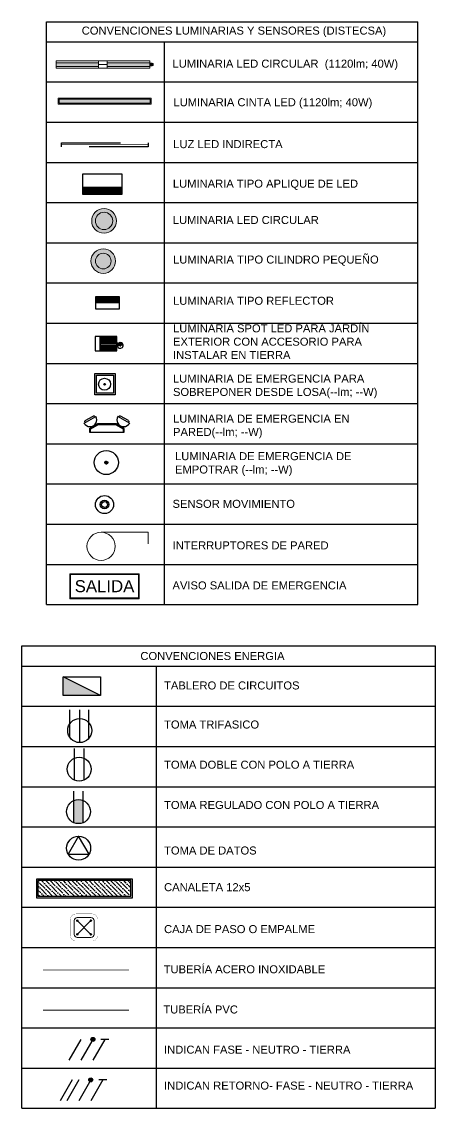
# Model space of a CAD drawing. Header units: millimetres. Extents: x -1568 to 501, y 36 to 962.
# Drawn here: x 351.57 to 356.73, y 36.01 to 49.59 of the extents above; entities that cross this region are included whole.
import ezdxf
from ezdxf.enums import TextEntityAlignment as Align
from ezdxf.lldxf.tags import DXFTag

# ---------------------------------------------------------------- set-up
doc = ezdxf.new("R2010")
doc.units = ezdxf.units.MM
for name, pattern in [('CONTINUA', [0]), ('DASHED2', [9.525, 6.35, -3.175]), ('LÍNEAS_OCULTASX2', [0.75, 0.5, -0.25])]:
    doc.linetypes.add(name, pattern=pattern)
for name, color, linetype in [('-ALAMBRADO', 7, 'Continuous'), ('-CN-GYD-ILUMINACION-EM', 1, 'Continuous'), ('-CN-GYD-TEXTOS', 7, 'Continuous'), ('CAJA DE PASO', 86, 'Continuous'), ('GG_EMERGENCIA 03', 1, 'Continuous'), ('GG_ILUMINACIÓN 14', 210, 'Continuous'), ('GG_ILUMINACIÓN 15', 3, 'Continuous'), ('GG_PROYECCION', 9, 'DASHED2'), ('JCA_HATCH 254', 252, 'Continuous'), ('LUMINARIA DE EMERGENCIA', 1, 'Continuous'), ('LUMINARIA EMERGENCIA DE EMPOTRAR', 1, 'Continuous'), ('LUMINARIA LED CIRCULAR', 7, 'Continuous'), ('LUZ LED INDIRECTA', 7, 'Continuous'), ('RE60', 7, 'Continuous'), ('SENSOR MOVIMIENTO', 3, 'Continuous'), ('suiches', 3, 'Continuous'), ('T', 1, 'Continuous'), ('TB', 7, 'Continuous'), ('TOMA', 1, 'Continuous'), ('TOMA REGULADO', 1, 'Continuous'), ('TOMA TRIFASICO', 1, 'Continuous')]:
    doc.layers.add(name, color=color, linetype=linetype)
for name, color, linetype, lineweight in [('-CN-GYD-ILUMINACIÓN', 3, 'Continuous', 20), ('-CN-GYD-LUMINARIA CINTA LED', 4, 'Continuous', 18), ('-CN-GYD-LUMINARIA LED HERMETICA', 1, 'Continuous', 5), ('-CN-GYD-TUBERIA PVC', 96, 'PVC_LINE', 25), ('-CN-GYD-TUBERÍA ILUMINACION', 5, 'Continuous', 18), ('-CN-GYD-TUBERÍA PRINCIPAL ILUMINACION', 5, 'Continuous', 5), ('-CN-GYD-TUBERÍA TOMACORRIENTE PVC', 86, 'Continuous', 18), ('-CN-INTERRUPTORES DE PARED', 3, 'Continuous', 20), ('_TEXTO', 7, 'Continuous', 9), ('L', 7, 'Continuous', 15), ('LUMINARIA DE EMERGENCIA PARA SOBREPONER', 1, 'Continuous', 25), ('RE80', 7, 'Continuous', 15)]:
    doc.layers.add(name, color=color, linetype=linetype, lineweight=lineweight)
doc.styles.add('CORPORATIVO', font='simplex.shx')
doc.styles.add('GYD', font='arial.ttf', dxfattribs={"height": 2.5})
doc.styles.add('ROMANS', font='arial.ttf')
doc.styles.get("Standard").update_dxf_attribs({"font": 'arial.ttf'})
tags = doc.linetypes.add('EMT_LINE', pattern='A,0.5,-0.2,["EMT",Standard,S=0.1,R=0,X=-0.1,Y=-0.05],-0.25', length=0.95).pattern_tags.tags
tags[6] = DXFTag(74, 10)
tags = doc.linetypes.add('PVC_LINE', pattern='A,0.5,-0.2,["PVC",Standard,S=0.1,R=0,X=-0.1,Y=-0.05],-0.25', length=0.95).pattern_tags.tags
tags[6] = DXFTag(74, 10)
pattern_1 = [(180, (4.985, -38.812), (-6.00631, -10.40324), [1.50158, -10.51105]), (270, (4.2344, -38.812), (6.00631, -10.40324), [0.75079, -20.05569]), (270, (4.047, -38.812), (6.00631, -10.40324), [0.60063, -20.20584]), (270, (4.422, -38.812), (6.00631, -10.40324), [0.60063, -20.20584]), (240, (3.859, -38.812), (6.00631, -10.40324), [0.4805, -11.53212]), (300, (4.61, -38.812), (12.01262, -4e-09), [0.4805, -11.53212])]
pattern_2 = [(0, (0, 0), (0, 6.985), [5.08, -1.905]), (90, (0, 0), (-6.985, 4e-16), [5.08, -1.905])]

# ---------------------------------------------------------------- blocks, each defined once
blk = doc.blocks.new('Sensor 360º_')
at = {"layer": 'suiches'}
for radius in [0.113, 0.054, 0.0375]:
    blk.add_circle((0, 0), radius, dxfattribs=at)
blk = doc.blocks.new('OJO DE BUEY 12W')
at = {"layer": 'JCA_HATCH 254', "true_color": 0x000000, "transparency": 33554687}
h = blk.add_hatch(color=18, dxfattribs=at)
h.dxf.hatch_style = 1
h.paths.add_polyline_path([(-103.7, 0, 1), (103.7, 0, 1)])
h.paths.add_polyline_path([(72.7, 0, -1), (-72.7, 0, -1)], flags=16)
at = {"layer": 'LUMINARIA LED CIRCULAR', "linetype": 'EMT_LINE', "lineweight": 5, "ltscale": 10}
h = blk.add_hatch(color=256, dxfattribs=at)
h.dxf.hatch_style = 1
h.set_gradient(color1=(147, 149, 152), color2=(248, 246, 176), name='SPHERICAL')
edge = h.paths.add_edge_path()
edge.add_arc((0, 0), 72.7, 0, 360)
at = {"layer": 'LUMINARIA LED CIRCULAR', "linetype": 'Continuous', "lineweight": 5, "ltscale": 10}
for radius in [103.7, 72.7]:
    blk.add_circle((0, 0), radius, dxfattribs=at)
blk = doc.blocks.new('LUMINARIA HERMETICA 40W')
h = blk.add_hatch()
h.set_pattern_fill('SWAMP', color=252, scale=0.472938, angle=180)
h.set_pattern_definition(pattern_1)
h.paths.add_polyline_path([(-24, 55), (23, 55), (23, 585), (-24, 585)])
h = blk.add_hatch()
h.set_pattern_fill('SWAMP', color=252, scale=0.472938, angle=180)
h.set_pattern_definition(pattern_1)
h.paths.add_polyline_path([(-24, -585), (23, -585), (23, -55), (-24, -55)])
at = {"layer": '-CN-GYD-ILUMINACIÓN', "color": 1, "extrusion": (0, 0, -1)}
for p, q in [((-46, 585), (46, 585)), ((-46, 55), (-46, 585)), ((46, 585), (46, 559)), ((46, 559), (46, 55)), ((-46, -559), (-46, -55)), ((46, -55), (46, -585)), ((-46, -585), (-46, -559)), ((46, -585), (-46, -585))]:
    blk.add_line(p, q, dxfattribs=at)
at = {"layer": '-CN-GYD-ILUMINACIÓN', "color": 1}
for p, q in [((46, 55), (-46, 55)), ((0, 55), (0, -55)), ((46, -55), (46, 55)), ((-46, -55), (46, -55)), ((-16, -587), (-17, -588)), ((-17, -588), (-17, -589)), ((-17, -589), (-17, -595)), ((-17, -595), (-12, -595)), ((-15, -587), (-16, -587)), ((-12, -596), (-16, -596)), ((-16, -596), (-16, -604)), ((-16, -604), (-12, -604)), ((-16, -605), (-16, -615)), ((-12, -605), (-16, -605)), ((-16, -615), (-14, -617)), ((-13, -587), (-15, -587)), ((-14, -617), (-14, -621)), ((-14, -621), (-14, -623)), ((-14, -623), (-11, -626)), ((-13, -587), (-13, -585)), ((-13, -585), (0, -585)), ((-12, -588), (-13, -587)), ((0, -587), (-13, -587)), ((-11, -589), (-12, -588)), ((-12, -595), (-12, -596)), ((-12, -604), (-12, -605)), ((-8, -588), (-11, -589)), ((-11, -626), (0, -626)), ((-7, -588), (-8, -588)), ((-3, -587), (-7, -588)), ((0, -587), (-3, -587)), ((13, -585), (0, -585)), ((0, -587), (3, -587)), ((0, -587), (13, -587)), ((11, -626), (0, -626)), ((3, -587), (7, -588)), ((7, -588), (8, -588)), ((8, -588), (11, -589)), ((11, -589), (12, -588)), ((14, -623), (11, -626)), ((12, -588), (13, -587)), ((17, -595), (12, -595)), ((12, -595), (12, -596)), ((12, -596), (16, -596)), ((16, -604), (12, -604)), ((12, -604), (12, -605)), ((12, -605), (16, -605)), ((13, -587), (13, -585)), ((13, -587), (15, -587)), ((16, -615), (14, -617)), ((14, -617), (14, -621)), ((14, -621), (14, -623)), ((15, -587), (16, -587)), ((16, -587), (17, -588)), ((16, -596), (16, -604)), ((16, -605), (16, -615)), ((17, -588), (17, -589)), ((17, -589), (17, -595))]:
    blk.add_line(p, q, dxfattribs=at)
for points in [[(-46, 55), (-46, -55)], [(-17, -594), (-11, -594), (-8, -594), (0, -594)], [(-14, -617), (0, -617)], [(-12, -595), (0, -595)], [(-12, -596), (0, -596)], [(-12, -604), (0, -604)], [(-12, -605), (0, -605)], [(-11, -589), (-11, -595)], [(-9, -615), (-11, -617)], [(-7, -605), (-7, -615), (-9, -615), (-9, -605)], [(-8, -588), (-8, -595)], [(-8, -604), (-8, -596)], [(-7, -615), (-4, -617)], [(17, -594), (11, -594), (8, -594), (0, -594)], [(12, -595), (0, -595)], [(12, -596), (0, -596)], [(12, -604), (0, -604)], [(12, -605), (0, -605)], [(14, -617), (0, -617)], [(7, -615), (4, -617)], [(7, -605), (7, -615), (9, -615), (9, -605)], [(8, -588), (8, -595)], [(8, -604), (8, -596)], [(9, -615), (11, -617)], [(11, -589), (11, -595)]]:
    blk.add_lwpolyline(points, dxfattribs=at)
at = {"color": 1}
for points in [[(23, 55), (-24, 55), (-24, 585), (23, 585)], [(23, -585), (-24, -585), (-24, -55), (23, -55)]]:
    blk.add_lwpolyline(points, close=True, dxfattribs=at)
blk = doc.blocks.new('*U89')
at = {"layer": '-CN-GYD-ILUMINACION-EM', "ltscale": 0.3}
for p, q in [((-114, 285), (-197, 136)), ((-119, 277), (-119, 277)), ((-145, 270), (-200, 170)), ((-193, 144), (-193, 144)), ((-145, -270), (-200, -170)), ((-114, -285), (-197, -136)), ((-193, -144), (-193, -144)), ((-119, -277), (-119, -277))]:
    blk.add_line(p, q, dxfattribs=at)
at = {"layer": '-CN-GYD-ILUMINACION-EM'}
for p, q in [((0, 217), (-46, 217)), ((0, 207), (-40, 207)), ((0, -217), (0, 217)), ((-104, 116), (-104, -116)), ((-94, 114), (-94, -114)), ((-46, -217), (0, -217)), ((-40, -207), (0, -207))]:
    blk.add_line(p, q, dxfattribs=at)
for points in [[(-96, 130), (-110, 138)], [(-46, 217), (-104, 116)], [(-40, 207), (-94, 114)], [(-56, 199), (-70, 208)], [(-96, -130), (-110, -138)], [(-46, -217), (-104, -116)], [(-40, -207), (-94, -114)], [(-56, -199), (-70, -208)]]:
    blk.add_lwpolyline(points, dxfattribs=at)
at = {"layer": '-CN-GYD-ILUMINACION-EM', "ltscale": 0.3}
for centre, radius, start, end in [((-156, 211), 85.5, 240.9715, 60.9715), ((-128, 260), 19.1, 60.9715, 150.9715), ((-183, 161), 19.1, 150.9715, 240.9715), ((-156, -211), 85.5, 299.0285, 119.0285), ((-183, -161), 19.1, 119.0285, 209.0285), ((-128, -260), 19.1, 209.0285, 299.0285)]:
    blk.add_arc(centre, radius, start, end, dxfattribs=at)
at = {"layer": '-CN-GYD-TEXTOS', "style": 'GYD'}
blk.add_attdef('5', (-68, -406), '', height=125, rotation=90, dxfattribs=at)
blk = doc.blocks.new('A$Cc7fbbbd8')
at = {"layer": 'GG_EMERGENCIA 03', "ltscale": 0.3}
h = blk.add_hatch(dxfattribs=at)
h.set_pattern_fill('ANSI31', color=256, scale=0.0005, angle=90)
h.set_pattern_definition([(135, (0.0614115, 0.0595737), (-0.00112253, -0.00112253), [])])
edge = h.paths.add_edge_path()
edge.add_arc((0.0614, 0.1), 0.00475, 0, 360)
for points in [[(-0.005, 0.0348), (-0.005, 0.1606), (0.1278, 0.1606), (0.1278, 0.0348)], [(0.005, 0.0448), (0.005, 0.1506), (0.1178, 0.1506), (0.1178, 0.0448)]]:
    blk.add_lwpolyline(points, close=True, dxfattribs=at)
for radius in [0.0376, 0.00475]:
    blk.add_circle((0.0614, 0.1), radius, dxfattribs=at)
blk = doc.blocks.new('Luminaria Lineal lumen')
at = {"layer": '-CN-GYD-ILUMINACIÓN'}
h = blk.add_hatch(dxfattribs=at)
h.set_pattern_fill('SWAMP', color=252, scale=0.5, angle=90)
h.set_pattern_definition([(90, (-99.318, -5.545), (-10.99852, 6.35), [1.5875, -11.1125]), (180, (-99.3185, -4.7517), (-10.99852, -6.35), [0.79375, -21.2033]), (180, (-99.3185, -4.553), (-10.99852, -6.35), [0.635, -21.36205]), (180, (-99.3185, -4.95), (-10.99852, -6.35), [0.635, -21.36205]), (150, (-99.318, -4.355), (-10.99852, -6.35), [0.508, -12.192]), (210, (-99.318, -5.149), (-5e-09, -12.7), [0.508, -12.192])])
h.paths.add_polyline_path([(-560, 25), (-560, -25), (560, -25), (560, 25)])
at = {"layer": '-CN-GYD-ILUMINACIÓN', "color": 4}
for points in [[(-572, -37), (-572, 37), (572, 37), (572, -37)], [(-560, -25), (-560, 25), (560, 25), (560, -25)]]:
    blk.add_lwpolyline(points, close=True, dxfattribs=at)
blk = doc.blocks.new('A$C9f2337e8')
at = {"layer": 'GG_PROYECCION', "color": 40, "linetype": 'CONTINUA', "ltscale": 0.3, "true_color": 0xf8d731, "const_width": 0.01}
blk.add_lwpolyline([(-6.832, -0.371), (0.409, -0.371)], dxfattribs=at)
at = {"layer": 'GG_PROYECCION', "color": 0, "ltscale": 0.3}
blk.add_lwpolyline([(-6.832, -0.396), (-6.832, -0.346), (0.409, -0.346), (0.409, -0.396)], close=True, dxfattribs=at)
blk = doc.blocks.new('GG_BALA COB SP 1')
at = {"lineweight": 5}
h = blk.add_hatch(dxfattribs=at)
h.set_pattern_fill('ANSI31', color=8)
h.paths.add_polyline_path([(100, -17.7), (-100, -17.7), (-100, -50), (100, -50)])
at = {"ltscale": 0.3}
for points in [[(-100, 50), (100, 50), (100, -50), (-100, -50), (-100, 50)], [(-100, -17.7), (100, -17.7)]]:
    blk.add_lwpolyline(points, dxfattribs=at)
blk = doc.blocks.new('A$Cd32da91f')
at = {"layer": '-CN-GYD-TUBERÍA ILUMINACION', "linetype": 'EMT_LINE', "lineweight": 5, "ltscale": 10}
h = blk.add_hatch(color=256, dxfattribs=at)
h.dxf.hatch_style = 1
h.set_gradient(color1=(248, 215, 49), color2=(248, 215, 49), name='INVSPHERICAL')
h.paths.add_polyline_path([(0.0875, -0.0302), (0.0971, -0.032), (0.1061, -0.0355), (0.1144, -0.0406), (0.1216, -0.0472), (0.1274, -0.0549), (0.1318, -0.0636), (0.1344, -0.073), (0.1353, -0.0827), (0.1344, -0.0923), (0.1318, -0.1017), (0.1274, -0.1104), (0.1216, -0.1181), (0.1144, -0.1247), (0.1061, -0.1298), (0.0971, -0.1333), (0.0875, -0.1351), (0.0778, -0.1351), (0.0682, -0.1333), (0.0592, -0.1298), (0.0509, -0.1247), (0.0437, -0.1181), (0.0379, -0.1104), (0.0336, -0.1017), (0.0309, -0.0923), (0.03, -0.0827), (0.0309, -0.073), (0.0336, -0.0636), (0.0379, -0.0549), (0.0437, -0.0472), (0.0509, -0.0406), (0.0592, -0.0355), (0.0682, -0.032), (0.0778, -0.0302)])
at = {"transparency": 33554687}
h = blk.add_hatch(color=256, dxfattribs=at)
h.dxf.hatch_style = 1
edge = h.paths.add_edge_path()
edge.add_ellipse((0.0827, -0.0827), major_axis=(0.0514, 0.0514), ratio=1, start_angle=0, end_angle=360)
edge.add_ellipse((0.0827, -0.0827), major_axis=(0.0584, 0.0584), ratio=1, start_angle=0, end_angle=360)
edge.add_ellipse((0.0827, -0.0827), major_axis=(0.0514, 0.0514), ratio=1, start_angle=0, end_angle=360)
edge.add_ellipse((0.0827, -0.0827), major_axis=(0.0584, 0.0584), ratio=1, start_angle=0, end_angle=360)
edge.add_ellipse((0.0827, -0.0827), major_axis=(0.0514, 0.0514), ratio=1, start_angle=0, end_angle=360)
edge.add_ellipse((0.0827, -0.0827), major_axis=(0.0584, 0.0584), ratio=1, start_angle=0, end_angle=360)
h = blk.add_hatch(dxfattribs=at)
h.set_pattern_fill('ANGLE', color=256)
h.set_pattern_definition(pattern_2)
edge = h.paths.add_edge_path()
edge.add_ellipse((0.0827, -0.0827), major_axis=(0.0584, 0.0584), ratio=1, start_angle=0, end_angle=360)
edge = h.paths.add_edge_path(flags=16)
edge.add_ellipse((0.0827, -0.0827), major_axis=(0.0372, 0.0372), ratio=1, start_angle=0, end_angle=360)
h = blk.add_hatch(color=256, dxfattribs=at)
h.dxf.hatch_style = 1
edge = h.paths.add_edge_path()
edge.add_ellipse((0.0827, -0.0827), major_axis=(0.0584, 0.0584), ratio=1, start_angle=0, end_angle=360)
edge = h.paths.add_edge_path(flags=16)
edge.add_ellipse((0.0827, -0.0827), major_axis=(0.0372, 0.0372), ratio=1, start_angle=0, end_angle=360)
at = {"layer": '-CN-GYD-TUBERÍA ILUMINACION', "linetype": 'Continuous', "ltscale": 10}
for major_axis in [(0.0584, 0.0584), (0.0372, 0.0372)]:
    blk.add_ellipse((0.0827, -0.0827), major_axis=major_axis, ratio=1, start_param=5.497787, end_param=11.780972, dxfattribs=at)
blk = doc.blocks.new('Salida_3.8W')
h = blk.add_hatch()
h.set_pattern_fill('ANGLE', color=256)
h.set_pattern_definition(pattern_2)
h.paths.add_polyline_path([(0.434, -0.01), (0.434, 0.303), (-0.434, 0.303), (-0.434, -0.01)])
h.paths.add_polyline_path([(-0.424, 0), (-0.424, 0.293), (0.424, 0.293), (0.424, 0)], flags=16)
h = blk.add_hatch()
h.set_pattern_fill('ANGLE', color=256)
h.set_pattern_definition(pattern_2)
h.paths.add_polyline_path([(0.434, -0.01), (0.434, 0.303), (-0.434, 0.303), (-0.434, -0.01)])
h.paths.add_polyline_path([(-0.424, 0), (-0.424, 0.293), (0.424, 0.293), (0.424, 0)], flags=16)
at = {"layer": 'L'}
h = blk.add_hatch(dxfattribs=at)
h.set_pattern_fill('ANGLE', color=3)
h.set_pattern_definition([(0, (-44.6785, -37.2514), (0, 6.985), [5.08, -1.905]), (90, (-44.6785, -37.2514), (-6.985, 4e-16), [5.08, -1.905])])
h.paths.add_polyline_path([(0.434, -0.01), (0.434, 0.303), (-0.434, 0.303), (-0.434, -0.01)])
h.paths.add_polyline_path([(-0.424, 0), (-0.424, 0.293), (0.424, 0.293), (0.424, 0)], flags=16)
h = blk.add_hatch(color=3, dxfattribs=at)
h.paths.add_polyline_path([(0.434, -0.01), (0.434, 0.303), (-0.434, 0.303), (-0.434, -0.01)])
h.paths.add_polyline_path([(-0.424, 0), (-0.424, 0.293), (0.424, 0.293), (0.424, 0)], flags=16)
at = {"layer": 'L', "color": 3}
for points in [[(-0.434, 0.303), (0.434, 0.303), (0.434, -0.01), (-0.434, -0.01)], [(-0.424, 0.293), (0.424, 0.293), (0.424, 0), (-0.424, 0)]]:
    blk.add_lwpolyline(points, close=True, dxfattribs=at)
at = {"layer": 'L', "color": 3, "insert": (0, 0.146, 712.661), "char_height": 0.15, "width": 0.84839, "attachment_point": 5}
blk.add_mtext('\\pxqc;SALIDA', dxfattribs=at)
blk = doc.blocks.new('GG_PROYECTOR')
at = {"layer": 'JCA_HATCH 254', "ltscale": 0.3}
h = blk.add_hatch(dxfattribs=at)
h.set_pattern_fill('ANSI31', color=256)
h.paths.add_polyline_path([(150, 0), (-150, 0), (-150, -75), (150, -75)])
at = {"ltscale": 0.3}
for points in [[(-150, 75), (150, 75), (150, -75), (-150, -75), (-150, 75)], [(150, 0), (-150, 0)]]:
    blk.add_lwpolyline(points, dxfattribs=at)
at = {"color": 7, "style": 'CORPORATIVO'}
blk.add_attdef('IDENTIFICACION', text='', height=2, dxfattribs=at).set_placement((2, 156), align=Align.BOTTOM_CENTER)
at = {"color": 7, "style": 'CORPORATIVO', "flags": 1}
for tag, p in [('TIPOCONTROL', (-160, 0)), ('CONTROL', (-160, 10)), ('ACTUADOR', (-160, -10))]:
    blk.add_attdef(tag, text='', height=2, dxfattribs=at).set_placement(p, align=Align.MIDDLE_RIGHT)
for tag, p in [('FABRICANTE', (160, 16)), ('REFERENCIA', (160, 5)), ('LOCALIZACION', (160, -5))]:
    blk.add_attdef(tag, text='', height=2, dxfattribs=at).set_placement(p, align=Align.MIDDLE_LEFT)
at = {"color": 7, "style": 'CORPORATIVO'}
blk.add_attdef('CIRCUITO', text='', height=2, dxfattribs=at).set_placement((147, -124), align=Align.TOP_LEFT)
blk = doc.blocks.new('A$C078c93ae')
at = {"layer": 'LUMINARIA EMERGENCIA DE EMPOTRAR', "ltscale": 0.3}
h = blk.add_hatch(dxfattribs=at)
h.set_pattern_fill('ANSI31', color=256, scale=0.001)
h.set_pattern_definition([(45, (-0.005658, 0.0751944), (-0.00224506, 0.00224506), [])])
edge = h.paths.add_edge_path()
edge.add_arc((0.0752, 0.0752), 0.00949, 0, 360)
for radius in [0.0752, 0.00949]:
    blk.add_circle((0.0752, 0.0752, 0), radius, dxfattribs=at)
blk = doc.blocks.new('t')
at = {"layer": 'TOMA'}
for p, q in [((0.0063, 0.03), (0.2042, 0.03)), ((0.0063, -0.03), (0.2042, -0.03))]:
    blk.add_line(p, q, dxfattribs=at)
blk.add_circle((0.075, 0), 0.075, dxfattribs=at)
blk = doc.blocks.new('TB')
at = {"layer": 'TB'}
h = blk.add_hatch(color=256, dxfattribs=at)
h.dxf.hatch_style = 1
h.paths.add_polyline_path([(0.1564, 0), (-0.1564, 0.1562), (-0.1564, 0)])
blk.add_lwpolyline([(-0.1564, 0.1562), (0.1564, 0.1562), (0.1564, 0), (-0.1564, 0)], close=True, dxfattribs=at)
blk.add_lwpolyline([(0.1564, 0), (-0.1564, 0.1562)], dxfattribs=at)
blk = doc.blocks.new('Caja de paso')
at = {"layer": '-CN-GYD-TUBERÍA TOMACORRIENTE PVC', "const_width": 0.00173}
blk.add_lwpolyline([(-0.1111, 0.0667), (-0.1111, -0.0667, 0.414214), (-0.0667, -0.1111), (0.0667, -0.1111, 0.414214), (0.1111, -0.0667), (0.1111, 0.0667, 0.414214), (0.0667, 0.1111), (-0.0667, 0.1111, 0.414214)], format="xyb", close=True, dxfattribs=at)
at = {"layer": '-CN-GYD-TUBERÍA TOMACORRIENTE PVC'}
blk.add_lwpolyline([(-0.0566, -0.0819), (0.0566, -0.0819, 0.414214), (0.0819, -0.0566), (0.0819, 0.0566, 0.414214), (0.0566, 0.0819), (-0.0566, 0.0819, 0.414214), (-0.0819, 0.0566), (-0.0819, -0.0566, 0.414214)], format="xyb", close=True, dxfattribs=at)
at = {"layer": '-CN-GYD-TUBERÍA TOMACORRIENTE PVC', "linetype": 'LÍNEAS_OCULTASX2'}
for points in [[(-0.0566, 0.0566), (0.0566, -0.0566)], [(0.0566, 0.0566), (-0.0566, -0.0566)]]:
    blk.add_lwpolyline(points, dxfattribs=at)
at = {"layer": '-CN-GYD-TUBERÍA TOMACORRIENTE PVC'}
for centre in [(-0.0566, 0.0566), (0.0566, 0.0566), (-0.0566, -0.0566), (0.0566, -0.0566)]:
    blk.add_circle(centre, 0.00665, dxfattribs=at)
blk = doc.blocks.new('3x')
at = {"layer": '-ALAMBRADO'}
h = blk.add_hatch(color=256, dxfattribs=at)
edge = h.paths.add_edge_path()
edge.add_arc((0.078, 0.13), 0.025, 0, 360)
for p, q in [((-0.152, 0.13), (-0.302, -0.13)), ((-0.072, 0.13), (-0.222, -0.13)), ((0.078, 0.13), (-0.072, -0.13)), ((0.228, 0.13), (0.078, -0.13))]:
    blk.add_line(p, q, dxfattribs=at)
blk.add_lwpolyline([(0.278, 0.13), (0.178, 0.13)], dxfattribs=at)
blk.add_circle((0.078, 0.13), 0.025, dxfattribs=at)
blk = doc.blocks.new('*U60')
at = {"layer": '-ALAMBRADO'}
blk.add_blockref('3x', (0, 0), dxfattribs=at)
blk = doc.blocks.new('2x')
at = {"layer": '-ALAMBRADO'}
h = blk.add_hatch(color=256, dxfattribs=at)
edge = h.paths.add_edge_path()
edge.add_arc((0.075, 0.13), 0.025, 0, 360)
for p, q in [((-0.075, 0.13), (-0.225, -0.13)), ((0.075, 0.13), (-0.075, -0.13)), ((0.225, 0.13), (0.075, -0.13))]:
    blk.add_line(p, q, dxfattribs=at)
blk.add_lwpolyline([(0.275, 0.13), (0.175, 0.13)], dxfattribs=at)
blk.add_circle((0.075, 0.13), 0.025, dxfattribs=at)
blk = doc.blocks.new('*U63')
at = {"layer": '-ALAMBRADO'}
blk.add_blockref('2x', (0, 0), dxfattribs=at)
blk = doc.blocks.new('A$Cce91d04e')
at = {"layer": 'T'}
blk.add_lwpolyline([(0.1402, 0.038), (0.0743, 0.15), (0.0098, 0.038)], close=True, dxfattribs=at)
blk.add_ellipse((0.075, 0.075), major_axis=(-0.053, 0.053), ratio=1, start_param=-0.785398, end_param=5.497787, dxfattribs=at)
blk = doc.blocks.new('*U122')
at = {"linetype": 'Continuous', "true_color": 0x6b6bff}
h = blk.add_hatch(dxfattribs=at)
h.set_pattern_fill('ANSI36', color=171, scale=12.01033, angle=180)
h.set_pattern_definition([(225, (5431875.837, 2115561.8), (-20.2229691, -74.15088673), [95.3319906, -19.0663981, 0, -19.0663981])])
h.paths.add_polyline_path([(3125296, 1822009), (3125491, 1822009), (3125491, 1823170), (3125296, 1823170)])
at = {"color": 171, "linetype": 'Continuous', "true_color": 0x6b6bff}
for points in [[(3125276, 1821989), (3125511, 1821989), (3125511, 1823190), (3125276, 1823190)], [(3125296, 1822009), (3125491, 1822009), (3125491, 1823170), (3125296, 1823170)]]:
    blk.add_lwpolyline(points, close=True, dxfattribs=at)
blk = doc.blocks.new('A$C28df0a04')
at = {"layer": 'TOMA REGULADO'}
h = blk.add_hatch(color=256, dxfattribs=at)
h.dxf.hatch_style = 1
edge = h.paths.add_edge_path()
edge.add_ellipse((0.15, 0.15), major_axis=(-0.106, 0.106), ratio=1, start_angle=291.4218, end_angle=338.5782)
edge.add_line((0.09, 0.287), (0.09, 0.013))
edge.add_ellipse((0.15, 0.15), major_axis=(-0.106, 0.106), ratio=1, start_angle=111.4218, end_angle=158.5782)
edge.add_line((0.21, 0.013), (0.21, 0.287))
for p, q in [((0.09, 0.013), (0.09, 0.408)), ((0.21, 0.013), (0.21, 0.408))]:
    blk.add_line(p, q, dxfattribs=at)
blk.add_ellipse((0.15, 0.15), major_axis=(-0.106, 0.106), ratio=1, dxfattribs=at)
blk = doc.blocks.new('A$C8f8caf15')
at = {"layer": 'T'}
for p, q in [((0.067, -0.025), (0.408, -0.025)), ((0.013, -0.153), (0.408, -0.153)), ((0.053, -0.264), (0.408, -0.264))]:
    blk.add_line(p, q, dxfattribs=at)
blk.add_ellipse((0.15, -0.15), major_axis=(0.106, 0.106), ratio=1, start_param=5.497787, end_param=11.780972, dxfattribs=at)
blk = doc.blocks.new('A$C8c352c3c')
at = {"color": 2}
for p, q in [((0.289, 0.18), (0.079, 0.18)), ((0.079, 0.18), (0.079, 0)), ((0.289, 0.174), (0.079, 0.174)), ((0.289, 0.167), (0.079, 0.167)), ((0.289, 0.158), (0.079, 0.158)), ((0.289, 0.146), (0.079, 0.146)), ((0.289, 0), (0.289, 0.18)), ((0.289, 0.174), (0.293, 0.174)), ((0.349, 0.18), (0.293, 0.18)), ((0.293, 0), (0.293, 0.18)), ((0.349, 0), (0.349, 0.18)), ((0.009, 0.097), (0.009, 0.112)), ((0.009, 0.112), (0.019, 0.112)), ((0.019, 0.097), (0.009, 0.097)), ((0.019, 0.112), (0.053, 0.112)), ((0.019, 0.083), (0.019, 0.097)), ((0.019, 0.097), (0.079, 0.097)), ((0.079, 0.083), (0.019, 0.083)), ((0.042, 0.119), (0.03, 0.119)), ((0.03, 0.119), (0.03, 0.112)), ((0.03, 0.076), (0.03, 0.083)), ((0.042, 0.076), (0.03, 0.076)), ((0.042, 0.119), (0.042, 0.112)), ((0.042, 0.076), (0.042, 0.083)), ((0.063, 0.112), (0.053, 0.112)), ((0.053, 0.097), (0.063, 0.097)), ((0.063, 0.097), (0.063, 0.112)), ((0.073, 0.097), (0.073, 0.105)), ((0.073, 0.105), (0.079, 0.105)), ((0.073, 0.075), (0.073, 0.083)), ((0.079, 0.075), (0.073, 0.075)), ((0.289, 0.135), (0.079, 0.135)), ((0.289, 0.122), (0.079, 0.122)), ((0.289, 0.108), (0.079, 0.108)), ((0.289, 0.09), (0.079, 0.09)), ((0.289, 0.072), (0.079, 0.072)), ((0.289, 0.058), (0.079, 0.058)), ((0.289, 0.045), (0.079, 0.045)), ((0.289, 0.034), (0.079, 0.034)), ((0.289, 0.022), (0.079, 0.022)), ((0.289, 0.013), (0.079, 0.013)), ((0.289, 0.006), (0.079, 0.006)), ((0.079, 0), (0.289, 0)), ((0.289, 0.006), (0.293, 0.006)), ((0.293, 0), (0.349, 0))]:
    blk.add_line(p, q, dxfattribs=at)
for major_axis, start_param, end_param in [((0.0255, 0.0255), 5.050177, 10.042728), ((-0.0255, 0.0255), 2.523643, 2.911994)]:
    blk.add_ellipse((0.036, 0.113), major_axis=major_axis, ratio=1, start_param=start_param, end_param=end_param, dxfattribs=at)
at = {"color": 7, "style": 'CORPORATIVO'}
blk.add_attdef('CIRCUITO', text='', height=0.005, rotation=90, dxfattribs=at).set_placement((0.392, 0.242), align=Align.TOP_LEFT)

msp = doc.modelspace()

# ---------------------------------------------------------------- linework, layer by layer
at = {"layer": '-CN-GYD-TUBERIA PVC', "linetype": 'PVC_LINE', "ltscale": 10, "const_width": 0.01, "elevation": 0}
msp.add_lwpolyline([(351.831, 37.24), (352.906, 37.24)], dxfattribs=at)
at = {"layer": '-CN-GYD-TUBERÍA PRINCIPAL ILUMINACION', "linetype": 'EMT_LINE', "ltscale": 10, "const_width": 0.01, "elevation": 0}
msp.add_lwpolyline([(351.831, 37.742), (352.906, 37.742)], dxfattribs=at)
at = {"layer": '-CN-INTERRUPTORES DE PARED', "color": 3, "extrusion": (0, 0, -1)}
for p, q in [((352.556, 43.211, 0), (353.144, 43.211, 0)), ((353.144, 43.211, 0), (353.144, 43.067, 0))]:
    msp.add_line(p, q, dxfattribs=at)
msp.add_circle((-352.556, 43.035, 0), 0.176, dxfattribs=at)
at = {"layer": 'RE60'}
for p, q in [((351.874, 42.307, 0), (351.874, 49.589, 0)), ((353.343, 49.338, 0), (353.343, 42.307, 0)), ((351.874, 48.836, 0), (356.512, 48.836, 0)), ((351.874, 48.333, 0), (356.512, 48.333, 0)), ((351.874, 47.831, 0), (356.512, 47.831, 0)), ((351.874, 47.329, 0), (356.512, 47.329, 0)), ((351.874, 46.827, 0), (356.512, 46.827, 0)), ((351.874, 46.325, 0), (356.512, 46.325, 0)), ((351.874, 45.822, 0), (356.512, 45.822, 0)), ((351.874, 45.822, 0), (356.512, 45.822, 0)), ((351.874, 45.32, 0), (356.512, 45.32, 0)), ((351.874, 44.818, 0), (356.512, 44.818, 0)), ((351.874, 44.316, 0), (356.512, 44.316, 0)), ((351.874, 43.814, 0), (356.512, 43.814, 0)), ((351.874, 43.312, 0), (356.512, 43.312, 0)), ((351.874, 42.809, 0), (356.512, 42.809, 0)), ((351.874, 42.307, 0), (356.512, 42.307, 0)), ((356.73, 41.79, 0), (356.73, 36.014, 0)), ((353.243, 41.538, 0), (353.243, 36.014, 0)), ((351.565, 41.036, 0), (356.73, 41.036, 0)), ((351.565, 40.534, 0), (356.73, 40.534, 0)), ((351.565, 40.032, 0), (356.73, 40.032, 0)), ((351.565, 39.53, 0), (356.73, 39.53, 0)), ((351.565, 39.028, 0), (356.73, 39.028, 0)), ((351.565, 38.525, 0), (356.73, 38.525, 0)), ((351.565, 38.023, 0), (356.73, 38.023, 0)), ((351.565, 37.521, 0), (356.73, 37.521, 0)), ((351.565, 37.019, 0), (356.73, 37.019, 0)), ((351.565, 36.517, 0), (356.73, 36.517, 0)), ((351.565, 36.014, 0), (356.73, 36.014, 0))]:
    msp.add_line(p, q, dxfattribs=at)
at = {"layer": 'RE60', "elevation": 0}
for points in [[(351.874, 49.589), (356.512, 49.589)], [(356.512, 42.307), (356.512, 49.589)], [(351.874, 49.338), (356.512, 49.338)], [(351.565, 41.79), (356.73, 41.79)], [(351.565, 36.014), (351.565, 41.79)], [(351.565, 41.538), (356.73, 41.538)]]:
    msp.add_lwpolyline(points, dxfattribs=at)

# ---------------------------------------------------------------- block references
at = {"layer": '-CN-GYD-LUMINARIA CINTA LED', "xscale": -0.001016, "yscale": 0.001016, "zscale": 0.288, "rotation": 180}
msp.add_blockref('Luminaria Lineal lumen', (352.6, 48.596), dxfattribs=at)
at = {"layer": '-CN-GYD-LUMINARIA LED HERMETICA', "linetype": 'Continuous', "xscale": 0.001, "yscale": 0.001, "zscale": 0.002575412933351854, "rotation": 90}
msp.add_blockref('LUMINARIA HERMETICA 40W', (352.579, 49.054), dxfattribs=at)
at = {"xscale": 1.854996447163905, "yscale": 1.854996447163905, "zscale": 1.23666429810927}
msp.add_blockref('A$Cd32da91f', (352.43, 46.752), dxfattribs=at)
at = {"rotation": 180}
msp.add_blockref('A$C8c352c3c', (352.832, 45.658), dxfattribs=at)
at = {"ltscale": 0.5, "xscale": 0.001, "yscale": 0.001, "zscale": 0.001, "rotation": 90}
msp.add_blockref('*U122', (2174.938, -3086.633), dxfattribs=at)
at = {"layer": '_TEXTO', "linetype": 'Continuous', "ltscale": 10}
for name, p, zscale in [('*U63', (352.379, 36.745, 0), 0.5), ('*U60', (352.349, 36.239, 0), 320)]:
    msp.add_blockref(name, p, dxfattribs=dict(at, zscale=zscale))
at = {"layer": 'CAJA DE PASO', "linetype": 'Continuous', "ltscale": 10, "xscale": 1.523145158877299, "yscale": 1.523145158877299, "zscale": 1.523145158877299}
msp.add_blockref('Caja de paso', (352.344, 38.273, 0), dxfattribs=at)
at = {"layer": 'GG_ILUMINACIÓN 14', "ltscale": 0.3, "xscale": -0.001, "yscale": 0.001, "zscale": 0.001, "rotation": 180}
msp.add_blockref('GG_PROYECTOR', (352.635, 46.076), dxfattribs=at)
at = {"layer": 'GG_ILUMINACIÓN 15', "ltscale": 0.1, "xscale": -0.002477276121433931, "yscale": 0.002477276121433931, "zscale": 0.002477276121433931}
msp.add_blockref('GG_BALA COB SP 1', (352.572, 47.56), dxfattribs=at)
at = {"layer": 'L'}
msp.add_blockref('Salida_3.8W', (352.599, 42.39, 0), dxfattribs=at)
at = {"layer": 'LUMINARIA DE EMERGENCIA', "linetype": 'Continuous', "ltscale": 10, "xscale": 0.001, "yscale": 0.001, "zscale": 0.001, "rotation": 270}
msp.add_blockref('*U89', (352.628, 44.46, 0), dxfattribs=at)
at = {"layer": 'LUMINARIA DE EMERGENCIA PARA SOBREPONER', "xscale": 2, "yscale": 2, "zscale": 2, "rotation": 90}
msp.add_blockref('A$Cc7fbbbd8', (352.8, 44.937, 0), dxfattribs=at)
at = {"layer": 'LUMINARIA EMERGENCIA DE EMPOTRAR', "xscale": 2, "yscale": 2}
for name, p in [('A$C078c93ae', (352.471, 43.931)), ('A$Cce91d04e', (352.126, 39.113))]:
    msp.add_blockref(name, p, dxfattribs=at)
at = {"layer": 'LUMINARIA LED CIRCULAR', "xscale": 0.001486976470965279, "yscale": 0.001486976470965279, "zscale": 0.8600900325102766}
msp.add_blockref('OJO DE BUEY 12W', (352.593, 47.101), dxfattribs=at)
at = {"layer": 'LUZ LED INDIRECTA', "xscale": 0.15}
msp.add_blockref('A$C9f2337e8', (353.085, 48.423, 0), dxfattribs=at)
at = {"layer": 'SENSOR MOVIMIENTO'}
msp.add_blockref('Sensor 360º_', (352.599, 43.557, 0), dxfattribs=at)
at = {"layer": 'T', "xscale": 2, "yscale": 2, "zscale": 1.5, "rotation": 90}
msp.add_blockref('t', (352.283, 40.101, 0), dxfattribs=at)
at = {"layer": 'TB', "xscale": 1.5, "yscale": 1.5, "zscale": 1.5}
msp.add_blockref('TB', (352.316, 41.17, 0), dxfattribs=at)
at = {"layer": 'TOMA REGULADO'}
msp.add_blockref('A$C28df0a04', (352.124, 39.57), dxfattribs=at)
at = {"layer": 'TOMA TRIFASICO', "rotation": 90}
msp.add_blockref('A$C8f8caf15', (352.139, 40.583), dxfattribs=at)

# ---------------------------------------------------------------- texts
at = {"layer": 'RE60', "ltscale": 0.02, "char_height": 0.1, "width": 5.55657, "attachment_point": 5, "style": 'ROMANS'}
for s, insert in [('CONVENCIONES LUMINARIAS Y SENSORES (DISTECSA)', (354.216, 49.463, 0)), (' CONVENCIONES ENERGIA', (353.928, 41.664, 0))]:
    msp.add_mtext(s, dxfattribs=dict(at, insert=insert))
at = {"layer": 'RE80', "ltscale": 0.015, "char_height": 0.1, "attachment_point": 4, "style": 'ROMANS'}
for s, insert, width in [('\\pxl1,r1.8772;LUMINARIA LED CIRCULAR  (1120lm; 40W)', (353.348, 49.05, 0), 4.02029), ('\\pxl1,r1.8772;LUMINARIA CINTA LED (1120lm; 40W)', (353.36, 48.568, 0), 4.02029), ('\\pxl1,r1.8772;LUZ LED INDIRECTA', (353.357, 48.059, 0), 1.70732), ('\\pxl1,r1.8772;LUMINARIA DE EMERGENCIA PARA SOBREPONER DESDE LOSA(--lm; --W)', (353.354, 45.032, 0), 2.91315), ('\\pxl1,r1.8772;LUMINARIA DE EMERGENCIA EN PARED(--lm; --W)', (353.355, 44.532, 0), 3.11585), ('\\pxl1,r1.8772;LUMINARIA DE EMERGENCIA DE EMPOTRAR (--lm; --W)', (353.38, 44.063, 0), 3.02409), ('\\pxl1,r1.8772;SENSOR MOVIMIENTO', (353.349, 43.565, 0), 3.38772), ('\\pxl1,r1.8772;AVISO SALIDA DE EMERGENCIA ', (353.348, 42.546, 0), 1414.4807), ('\\pxl1,r1.8772;TABLERO DE CIRCUITOS', (353.243, 41.296, 0), 3.38772), ('\\pxl1,r1.8772;TOMA TRIFASICO', (353.243, 40.808, 0), 3.38772), ('\\pxl1,r1.8772;TOMA DOBLE CON POLO A TIERRA', (353.243, 40.306, 0), 3.38772), ('\\pxl1,r1.8772;TOMA REGULADO CON POLO A TIERRA', (353.243, 39.803, 0), 3.38772), ('\\pxl1,r1.8772;TOMA DE DATOS', (353.243, 39.234, 0), 3.38772), ('CANALETA 12x5', (353.343, 38.776), 3.38772), ('\\pxl1,r1.8772;CAJA DE PASO O EMPALME', (353.243, 38.252, 0), 3.38772), ('TUBERÍA ACERO INOXIDABLE', (353.338, 37.75, 0), 2.01185), ('TUBERÍA PVC', (353.334, 37.248, 0), 0.92699), ('\\pxl1,r1.8772;INDICAN FASE - NEUTRO - TIERRA', (353.243, 36.746, 0), 3.38772), ('\\pxl1,r1.8772,t34;INDICAN RETORNO- FASE - NEUTRO - TIERRA', (353.243, 36.297, 0), 3.52039)]:
    msp.add_mtext(s, dxfattribs=dict(at, insert=insert, width=width))
for s, width, heights, insert in [('LUMINARIA TIPO APLIQUE DE LED', 2.2967, [0], (353.453, 47.552)), ('LUMINARIA LED CIRCULAR ', 1414.4807, [277.011], (353.452, 47.111)), ('\\pxt5;LUMINARIA TIPO CILINDRO PEQUEÑO', 1414.4807, [277.011], (353.455, 46.604, 0)), ('\\pxt5,45,51;LUMINARIA TIPO REFLECTOR', 1414.4807, [277.011], (353.455, 46.102, 0)), ('\\pxt5,45,51;LUMINARIA SPOT LED PARA JARDÍN EXTERIOR CON ACCESORIO PARA INSTALAR EN TIERRA', 2.92623, [0], (353.455, 45.591)), ('INTERRUPTORES DE PARED', 1414.4807, [277.011], (353.45, 43.046, 0))]:
    msp.add_mtext_dynamic_manual_height_columns(s, width=width, gutter_width=187.5, heights=heights, dxfattribs=dict(at, insert=insert))

doc.saveas('drawing.dxf')
